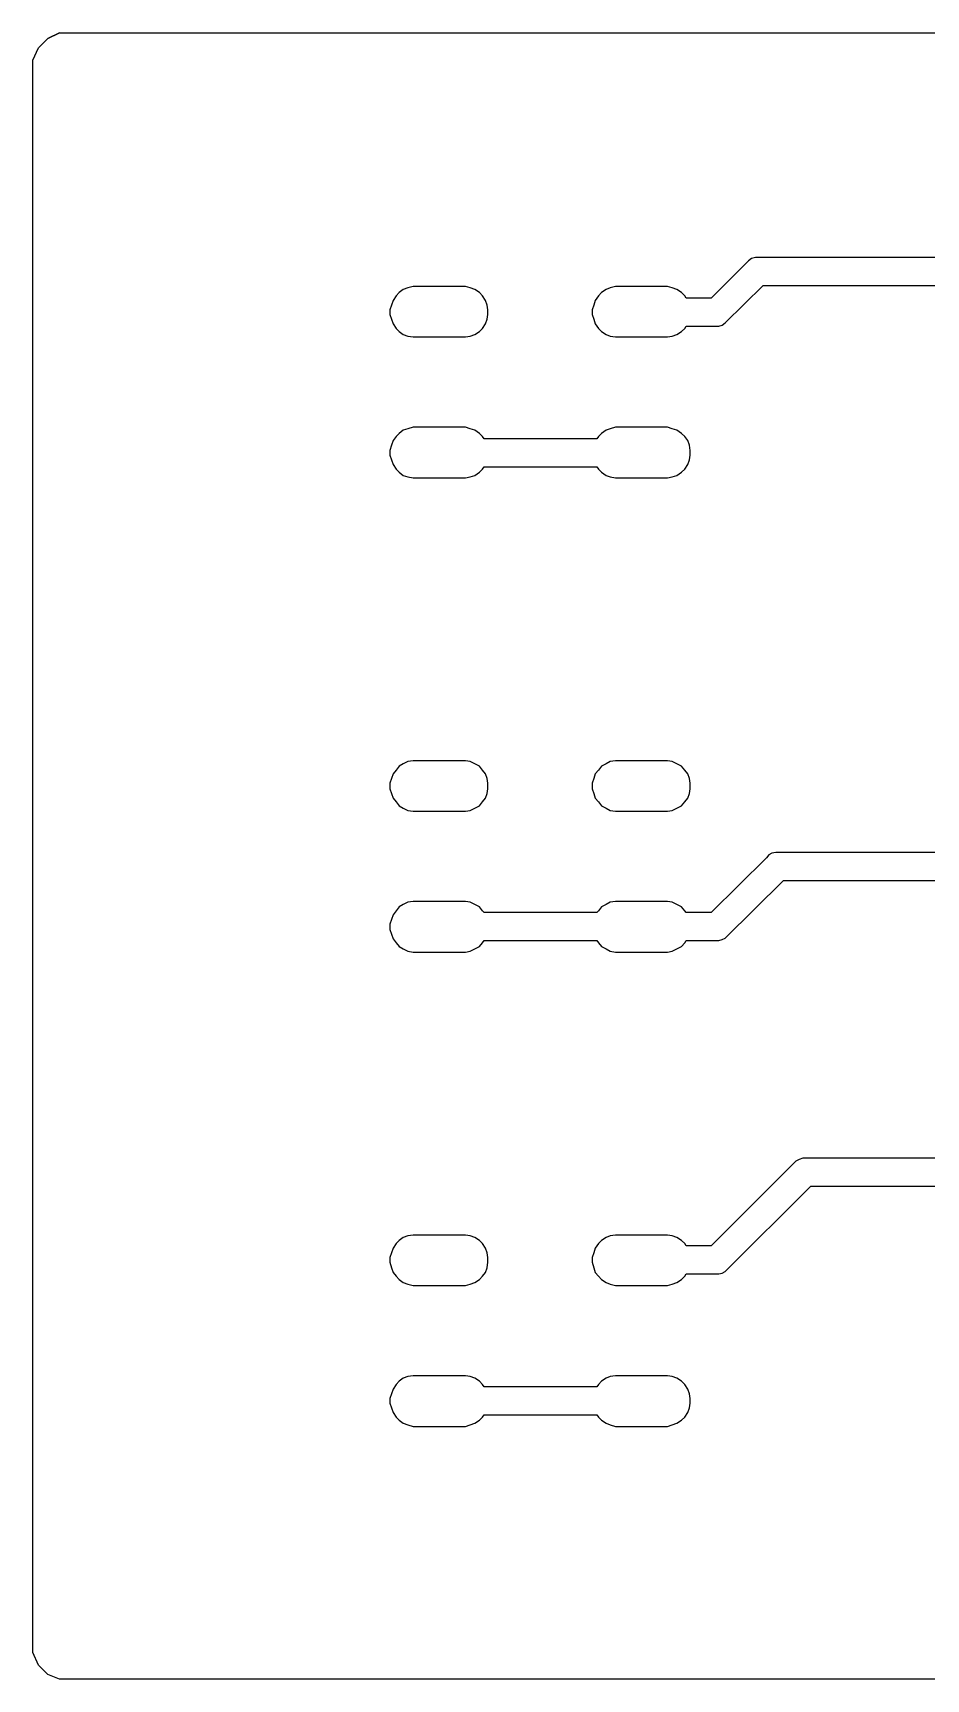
# Model space of a CAD drawing. Extents: x -4463 to -4217, y -2637 to -2584.
# Drawn here: x -4334.4 to -4305.6, y -2637 to -2583.8 of the extents above; entities that cross this region are included whole.
import ezdxf

# ---------------------------------------------------------------- set-up
doc = ezdxf.new("R2010")
doc.units = 0
doc.header["$MEASUREMENT"] = 0
doc.layers.add('OBRYS', color=7, linetype='Continuous')
doc.layers.add('SCIEZKI', color=3, linetype='Continuous')

msp = doc.modelspace()

# ---------------------------------------------------------------- linework, layer by layer
at = {"layer": 'OBRYS'}
for p, q in [((-4333.581, -2583.762), (-4333.958, -2583.938)), ((-4333.958, -2583.938), (-4333.581, -2583.762)), ((-4333.958, -2583.938), (-4333.581, -2583.762)), ((-4333.581, -2583.762), (-4333.958, -2583.938)), ((-4333.958, -2583.938), (-4333.581, -2583.762)), ((-4333.958, -2583.938), (-4333.581, -2583.762)), ((-4333.581, -2583.762), (-4218.213, -2583.762)), ((-4333.581, -2583.762), (-4218.213, -2583.762)), ((-4334.435, -2584.642), (-4334.259, -2584.24)), ((-4334.435, -2584.642), (-4334.259, -2584.24)), ((-4334.259, -2584.24), (-4333.958, -2583.938)), ((-4334.259, -2584.24), (-4333.958, -2583.938)), ((-4333.958, -2583.938), (-4333.958, -2583.938)), ((-4333.958, -2583.938), (-4333.958, -2583.938)), ((-4334.435, -2636.129), (-4334.435, -2584.642)), ((-4334.435, -2636.129), (-4334.435, -2584.642)), ((-4334.259, -2636.531), (-4334.435, -2636.129)), ((-4334.259, -2636.531), (-4334.435, -2636.129)), ((-4333.958, -2636.833), (-4334.259, -2636.531)), ((-4333.958, -2636.833), (-4334.259, -2636.531)), ((-4333.581, -2636.983), (-4333.958, -2636.833)), ((-4333.581, -2636.983), (-4333.958, -2636.833)), ((-4218.213, -2636.983), (-4333.581, -2636.983)), ((-4218.213, -2636.983), (-4333.581, -2636.983))]:
    msp.add_line(p, q, dxfattribs=at)
at = {"layer": 'SCIEZKI'}
for p, q in [((-4311.382, -2591.203), (-4312.513, -2592.335)), ((-4311.307, -2591.128), (-4311.382, -2591.203)), ((-4311.206, -2591.053), (-4311.307, -2591.128)), ((-4311.08, -2591.027), (-4311.206, -2591.053)), ((-4301.125, -2591.027), (-4311.08, -2591.027)), ((-4322.795, -2592.41), (-4322.846, -2592.561)), ((-4322.695, -2592.259), (-4322.795, -2592.41)), ((-4322.594, -2592.159), (-4322.695, -2592.259)), ((-4322.469, -2592.058), (-4322.594, -2592.159)), ((-4322.318, -2592.008), (-4322.469, -2592.058)), ((-4322.142, -2591.958), (-4322.318, -2592.008)), ((-4320.457, -2591.958), (-4322.142, -2591.958)), ((-4320.307, -2592.008), (-4320.457, -2591.958)), ((-4320.156, -2592.058), (-4320.307, -2592.008)), ((-4320.005, -2592.159), (-4320.156, -2592.058)), ((-4319.904, -2592.259), (-4320.005, -2592.159)), ((-4319.804, -2592.41), (-4319.904, -2592.259)), ((-4319.754, -2592.561), (-4319.804, -2592.41)), ((-4316.259, -2592.41), (-4316.309, -2592.561)), ((-4316.159, -2592.259), (-4316.259, -2592.41)), ((-4316.058, -2592.159), (-4316.159, -2592.259)), ((-4315.907, -2592.058), (-4316.058, -2592.159)), ((-4315.781, -2592.008), (-4315.907, -2592.058)), ((-4315.605, -2591.958), (-4315.781, -2592.008)), ((-4313.921, -2591.958), (-4315.605, -2591.958)), ((-4313.77, -2592.008), (-4313.921, -2591.958)), ((-4313.619, -2592.058), (-4313.77, -2592.008)), ((-4313.469, -2592.159), (-4313.619, -2592.058)), ((-4313.368, -2592.259), (-4313.469, -2592.159)), ((-4313.318, -2592.335), (-4313.368, -2592.259)), ((-4312.513, -2592.335), (-4313.318, -2592.335)), ((-4312.061, -2593.139), (-4310.829, -2591.933)), ((-4310.829, -2591.933), (-4301.376, -2591.933)), ((-4322.846, -2592.561), (-4322.896, -2592.712)), ((-4322.896, -2592.712), (-4322.896, -2592.863)), ((-4322.896, -2592.863), (-4322.846, -2593.014)), ((-4319.728, -2592.712), (-4319.754, -2592.561)), ((-4319.754, -2593.014), (-4319.728, -2592.863)), ((-4319.728, -2592.863), (-4319.728, -2592.712)), ((-4316.309, -2592.561), (-4316.36, -2592.712)), ((-4316.36, -2592.712), (-4316.36, -2592.863)), ((-4316.36, -2592.863), (-4316.309, -2593.014)), ((-4322.846, -2593.014), (-4322.795, -2593.164)), ((-4322.795, -2593.164), (-4322.695, -2593.315)), ((-4322.695, -2593.315), (-4322.594, -2593.416)), ((-4322.594, -2593.416), (-4322.469, -2593.516)), ((-4320.156, -2593.516), (-4320.005, -2593.416)), ((-4320.005, -2593.416), (-4319.904, -2593.315)), ((-4319.904, -2593.315), (-4319.804, -2593.164)), ((-4319.804, -2593.164), (-4319.754, -2593.014)), ((-4316.309, -2593.014), (-4316.259, -2593.164)), ((-4316.259, -2593.164), (-4316.159, -2593.315)), ((-4316.159, -2593.315), (-4316.058, -2593.416)), ((-4316.058, -2593.416), (-4315.907, -2593.516)), ((-4313.619, -2593.516), (-4313.469, -2593.416)), ((-4313.469, -2593.416), (-4313.368, -2593.315)), ((-4313.368, -2593.315), (-4313.318, -2593.24)), ((-4313.318, -2593.24), (-4312.262, -2593.24)), ((-4312.262, -2593.24), (-4312.161, -2593.215)), ((-4312.161, -2593.215), (-4312.061, -2593.139)), ((-4322.469, -2593.516), (-4322.318, -2593.567)), ((-4322.318, -2593.567), (-4322.142, -2593.592)), ((-4322.142, -2593.592), (-4322.142, -2593.592)), ((-4322.142, -2593.592), (-4320.457, -2593.592)), ((-4320.457, -2593.592), (-4320.307, -2593.567)), ((-4320.307, -2593.567), (-4320.156, -2593.516)), ((-4315.907, -2593.516), (-4315.781, -2593.567)), ((-4315.781, -2593.567), (-4315.605, -2593.592)), ((-4315.605, -2593.592), (-4315.605, -2593.592)), ((-4315.605, -2593.592), (-4313.921, -2593.592)), ((-4313.921, -2593.592), (-4313.77, -2593.567)), ((-4313.77, -2593.567), (-4313.619, -2593.516)), ((-4322.469, -2596.609), (-4322.594, -2596.709)), ((-4322.318, -2596.558), (-4322.469, -2596.609)), ((-4322.142, -2596.508), (-4322.318, -2596.558)), ((-4320.457, -2596.508), (-4322.142, -2596.508)), ((-4320.307, -2596.558), (-4320.457, -2596.508)), ((-4320.156, -2596.609), (-4320.307, -2596.558)), ((-4320.005, -2596.709), (-4320.156, -2596.609)), ((-4315.907, -2596.609), (-4316.058, -2596.709)), ((-4315.781, -2596.558), (-4315.907, -2596.609)), ((-4315.605, -2596.508), (-4315.781, -2596.558)), ((-4313.921, -2596.508), (-4315.605, -2596.508)), ((-4313.77, -2596.558), (-4313.921, -2596.508)), ((-4313.619, -2596.609), (-4313.77, -2596.558)), ((-4313.469, -2596.709), (-4313.619, -2596.609)), ((-4322.846, -2597.086), (-4322.896, -2597.262)), ((-4322.795, -2596.935), (-4322.846, -2597.086)), ((-4322.695, -2596.81), (-4322.795, -2596.935)), ((-4322.594, -2596.709), (-4322.695, -2596.81)), ((-4319.904, -2596.81), (-4320.005, -2596.709)), ((-4319.854, -2596.885), (-4319.904, -2596.81)), ((-4316.209, -2596.885), (-4319.854, -2596.885)), ((-4316.159, -2596.81), (-4316.209, -2596.885)), ((-4316.058, -2596.709), (-4316.159, -2596.81)), ((-4313.368, -2596.81), (-4313.469, -2596.709)), ((-4313.267, -2596.935), (-4313.368, -2596.81)), ((-4313.217, -2597.086), (-4313.267, -2596.935)), ((-4313.192, -2597.262), (-4313.217, -2597.086)), ((-4322.896, -2597.262), (-4322.896, -2597.413)), ((-4322.896, -2597.413), (-4322.846, -2597.564)), ((-4322.846, -2597.564), (-4322.795, -2597.715)), ((-4322.795, -2597.715), (-4322.695, -2597.866)), ((-4313.368, -2597.866), (-4313.267, -2597.715)), ((-4313.267, -2597.715), (-4313.217, -2597.564)), ((-4313.217, -2597.564), (-4313.192, -2597.413)), ((-4313.192, -2597.413), (-4313.192, -2597.262)), ((-4322.695, -2597.866), (-4322.594, -2597.966)), ((-4322.594, -2597.966), (-4322.469, -2598.067)), ((-4322.469, -2598.067), (-4322.318, -2598.117)), ((-4322.318, -2598.117), (-4322.142, -2598.142)), ((-4322.142, -2598.142), (-4322.142, -2598.142)), ((-4322.142, -2598.142), (-4320.457, -2598.142)), ((-4320.457, -2598.142), (-4320.307, -2598.117)), ((-4320.307, -2598.117), (-4320.156, -2598.067)), ((-4320.156, -2598.067), (-4320.005, -2597.966)), ((-4320.005, -2597.966), (-4319.904, -2597.866)), ((-4319.904, -2597.866), (-4319.854, -2597.79)), ((-4319.854, -2597.79), (-4316.209, -2597.79)), ((-4316.209, -2597.79), (-4316.159, -2597.866)), ((-4316.159, -2597.866), (-4316.058, -2597.966)), ((-4316.058, -2597.966), (-4315.907, -2598.067)), ((-4315.907, -2598.067), (-4315.781, -2598.117)), ((-4315.781, -2598.117), (-4315.605, -2598.142)), ((-4315.605, -2598.142), (-4313.921, -2598.142)), ((-4313.921, -2598.142), (-4313.77, -2598.117)), ((-4313.77, -2598.117), (-4313.619, -2598.067)), ((-4313.619, -2598.067), (-4313.469, -2597.966)), ((-4313.469, -2597.966), (-4313.368, -2597.866)), ((-4322.142, -2607.293), (-4322.318, -2607.318)), ((-4320.457, -2607.293), (-4322.142, -2607.293)), ((-4320.307, -2607.318), (-4320.457, -2607.293)), ((-4315.605, -2607.293), (-4315.781, -2607.318)), ((-4313.921, -2607.293), (-4315.605, -2607.293)), ((-4313.77, -2607.318), (-4313.921, -2607.293)), ((-4322.795, -2607.72), (-4322.846, -2607.871)), ((-4322.695, -2607.595), (-4322.795, -2607.72)), ((-4322.594, -2607.469), (-4322.695, -2607.595)), ((-4322.469, -2607.394), (-4322.594, -2607.469)), ((-4322.318, -2607.318), (-4322.469, -2607.394)), ((-4320.156, -2607.394), (-4320.307, -2607.318)), ((-4320.005, -2607.469), (-4320.156, -2607.394)), ((-4319.904, -2607.595), (-4320.005, -2607.469)), ((-4319.804, -2607.72), (-4319.904, -2607.595)), ((-4319.754, -2607.871), (-4319.804, -2607.72)), ((-4316.259, -2607.72), (-4316.309, -2607.871)), ((-4316.159, -2607.595), (-4316.259, -2607.72)), ((-4316.058, -2607.469), (-4316.159, -2607.595)), ((-4315.907, -2607.394), (-4316.058, -2607.469)), ((-4315.781, -2607.318), (-4315.907, -2607.394)), ((-4313.619, -2607.394), (-4313.77, -2607.318)), ((-4313.469, -2607.469), (-4313.619, -2607.394)), ((-4313.368, -2607.595), (-4313.469, -2607.469)), ((-4313.267, -2607.72), (-4313.368, -2607.595)), ((-4313.217, -2607.871), (-4313.267, -2607.72)), ((-4322.846, -2607.871), (-4322.896, -2608.022)), ((-4322.896, -2608.022), (-4322.896, -2608.198)), ((-4322.896, -2608.198), (-4322.846, -2608.349)), ((-4322.846, -2608.349), (-4322.795, -2608.5)), ((-4319.804, -2608.5), (-4319.754, -2608.349)), ((-4319.728, -2608.022), (-4319.754, -2607.871)), ((-4319.754, -2608.349), (-4319.728, -2608.198)), ((-4319.728, -2608.198), (-4319.728, -2608.022)), ((-4316.309, -2607.871), (-4316.36, -2608.022)), ((-4316.36, -2608.022), (-4316.36, -2608.198)), ((-4316.36, -2608.198), (-4316.309, -2608.349)), ((-4316.309, -2608.349), (-4316.259, -2608.5)), ((-4313.267, -2608.5), (-4313.217, -2608.349)), ((-4313.192, -2608.022), (-4313.217, -2607.871)), ((-4313.217, -2608.349), (-4313.192, -2608.198)), ((-4313.192, -2608.198), (-4313.192, -2608.022)), ((-4322.795, -2608.5), (-4322.695, -2608.625)), ((-4322.695, -2608.625), (-4322.594, -2608.751)), ((-4322.594, -2608.751), (-4322.469, -2608.827)), ((-4322.469, -2608.827), (-4322.318, -2608.902)), ((-4322.318, -2608.902), (-4322.142, -2608.927)), ((-4320.457, -2608.927), (-4320.307, -2608.902)), ((-4320.307, -2608.902), (-4320.156, -2608.827)), ((-4320.156, -2608.827), (-4320.005, -2608.751)), ((-4320.005, -2608.751), (-4319.904, -2608.625)), ((-4319.904, -2608.625), (-4319.804, -2608.5)), ((-4316.259, -2608.5), (-4316.159, -2608.625)), ((-4316.159, -2608.625), (-4316.058, -2608.751)), ((-4316.058, -2608.751), (-4315.907, -2608.827)), ((-4315.907, -2608.827), (-4315.781, -2608.902)), ((-4315.781, -2608.902), (-4315.605, -2608.927)), ((-4313.921, -2608.927), (-4313.77, -2608.902)), ((-4313.77, -2608.902), (-4313.619, -2608.827)), ((-4313.619, -2608.827), (-4313.469, -2608.751)), ((-4313.469, -2608.751), (-4313.368, -2608.625)), ((-4313.368, -2608.625), (-4313.267, -2608.5)), ((-4322.142, -2608.927), (-4322.142, -2608.927)), ((-4322.142, -2608.927), (-4320.457, -2608.927)), ((-4315.605, -2608.927), (-4315.605, -2608.927)), ((-4315.605, -2608.927), (-4313.921, -2608.927)), ((-4310.728, -2610.436), (-4312.513, -2612.195)), ((-4310.653, -2610.335), (-4310.728, -2610.436)), ((-4310.552, -2610.285), (-4310.653, -2610.335)), ((-4310.427, -2610.26), (-4310.552, -2610.285)), ((-4279.831, -2610.26), (-4310.427, -2610.26)), ((-4312.061, -2613.025), (-4310.175, -2611.165)), ((-4310.175, -2611.165), (-4279.831, -2611.165)), ((-4322.594, -2612.019), (-4322.695, -2612.145)), ((-4322.469, -2611.944), (-4322.594, -2612.019)), ((-4322.318, -2611.869), (-4322.469, -2611.944)), ((-4322.142, -2611.843), (-4322.318, -2611.869)), ((-4320.457, -2611.843), (-4322.142, -2611.843)), ((-4320.307, -2611.869), (-4320.457, -2611.843)), ((-4320.156, -2611.944), (-4320.307, -2611.869)), ((-4320.005, -2612.019), (-4320.156, -2611.944)), ((-4319.904, -2612.145), (-4320.005, -2612.019)), ((-4316.058, -2612.019), (-4316.159, -2612.145)), ((-4315.907, -2611.944), (-4316.058, -2612.019)), ((-4315.781, -2611.869), (-4315.907, -2611.944)), ((-4315.605, -2611.843), (-4315.781, -2611.869)), ((-4313.921, -2611.843), (-4315.605, -2611.843)), ((-4313.77, -2611.869), (-4313.921, -2611.843)), ((-4313.619, -2611.944), (-4313.77, -2611.869)), ((-4313.469, -2612.019), (-4313.619, -2611.944)), ((-4313.368, -2612.145), (-4313.469, -2612.019)), ((-4322.846, -2612.422), (-4322.896, -2612.572)), ((-4322.896, -2612.572), (-4322.896, -2612.748)), ((-4322.795, -2612.271), (-4322.846, -2612.422)), ((-4322.695, -2612.145), (-4322.795, -2612.271)), ((-4319.854, -2612.195), (-4319.904, -2612.145)), ((-4316.209, -2612.195), (-4319.854, -2612.195)), ((-4316.159, -2612.145), (-4316.209, -2612.195)), ((-4313.318, -2612.195), (-4313.368, -2612.145)), ((-4312.513, -2612.195), (-4313.318, -2612.195)), ((-4322.896, -2612.748), (-4322.846, -2612.899)), ((-4322.846, -2612.899), (-4322.795, -2613.05)), ((-4322.795, -2613.05), (-4322.695, -2613.176)), ((-4319.904, -2613.176), (-4319.854, -2613.1)), ((-4319.854, -2613.1), (-4316.209, -2613.1)), ((-4316.209, -2613.1), (-4316.159, -2613.176)), ((-4313.368, -2613.176), (-4313.318, -2613.1)), ((-4313.318, -2613.1), (-4312.262, -2613.1)), ((-4312.262, -2613.1), (-4312.161, -2613.075)), ((-4312.161, -2613.075), (-4312.061, -2613.025)), ((-4322.695, -2613.176), (-4322.594, -2613.302)), ((-4322.594, -2613.302), (-4322.469, -2613.377)), ((-4322.469, -2613.377), (-4322.318, -2613.452)), ((-4322.318, -2613.452), (-4322.142, -2613.478)), ((-4322.142, -2613.478), (-4322.142, -2613.478)), ((-4322.142, -2613.478), (-4320.457, -2613.478)), ((-4320.457, -2613.478), (-4320.307, -2613.452)), ((-4320.307, -2613.452), (-4320.156, -2613.377)), ((-4320.156, -2613.377), (-4320.005, -2613.302)), ((-4320.005, -2613.302), (-4319.904, -2613.176)), ((-4316.159, -2613.176), (-4316.058, -2613.302)), ((-4316.058, -2613.302), (-4315.907, -2613.377)), ((-4315.907, -2613.377), (-4315.781, -2613.452)), ((-4315.781, -2613.452), (-4315.605, -2613.478)), ((-4315.605, -2613.478), (-4313.921, -2613.478)), ((-4313.921, -2613.478), (-4313.77, -2613.452)), ((-4313.77, -2613.452), (-4313.619, -2613.377)), ((-4313.619, -2613.377), (-4313.469, -2613.302)), ((-4313.469, -2613.302), (-4313.368, -2613.176)), ((-4309.848, -2620.316), (-4312.513, -2622.98)), ((-4309.773, -2620.24), (-4309.848, -2620.316)), ((-4309.672, -2620.19), (-4309.773, -2620.24)), ((-4309.547, -2620.14), (-4309.672, -2620.19)), ((-4297.027, -2620.14), (-4309.547, -2620.14)), ((-4312.061, -2623.81), (-4309.295, -2621.045)), ((-4309.295, -2621.045), (-4297.027, -2621.045)), ((-4322.469, -2622.704), (-4322.594, -2622.804)), ((-4322.318, -2622.654), (-4322.469, -2622.704)), ((-4322.142, -2622.628), (-4322.318, -2622.654)), ((-4320.457, -2622.628), (-4322.142, -2622.628)), ((-4320.307, -2622.654), (-4320.457, -2622.628)), ((-4320.156, -2622.704), (-4320.307, -2622.654)), ((-4320.005, -2622.804), (-4320.156, -2622.704)), ((-4315.907, -2622.704), (-4316.058, -2622.804)), ((-4315.781, -2622.654), (-4315.907, -2622.704)), ((-4315.605, -2622.628), (-4315.781, -2622.654)), ((-4313.921, -2622.628), (-4315.605, -2622.628)), ((-4313.77, -2622.654), (-4313.921, -2622.628)), ((-4313.619, -2622.704), (-4313.77, -2622.654)), ((-4313.469, -2622.804), (-4313.619, -2622.704)), ((-4322.846, -2623.207), (-4322.896, -2623.358)), ((-4322.795, -2623.056), (-4322.846, -2623.207)), ((-4322.695, -2622.905), (-4322.795, -2623.056)), ((-4322.594, -2622.804), (-4322.695, -2622.905)), ((-4319.904, -2622.905), (-4320.005, -2622.804)), ((-4319.804, -2623.056), (-4319.904, -2622.905)), ((-4319.754, -2623.207), (-4319.804, -2623.056)), ((-4319.728, -2623.358), (-4319.754, -2623.207)), ((-4316.309, -2623.207), (-4316.36, -2623.358)), ((-4316.259, -2623.056), (-4316.309, -2623.207)), ((-4316.159, -2622.905), (-4316.259, -2623.056)), ((-4316.058, -2622.804), (-4316.159, -2622.905)), ((-4313.368, -2622.905), (-4313.469, -2622.804)), ((-4313.318, -2622.98), (-4313.368, -2622.905)), ((-4312.513, -2622.98), (-4313.318, -2622.98)), ((-4322.896, -2623.358), (-4322.896, -2623.508)), ((-4322.896, -2623.508), (-4322.846, -2623.684)), ((-4322.846, -2623.684), (-4322.795, -2623.835)), ((-4319.804, -2623.835), (-4319.754, -2623.684)), ((-4319.754, -2623.684), (-4319.728, -2623.508)), ((-4319.728, -2623.508), (-4319.728, -2623.358)), ((-4316.36, -2623.358), (-4316.36, -2623.508)), ((-4316.36, -2623.508), (-4316.309, -2623.684)), ((-4316.309, -2623.684), (-4316.259, -2623.835)), ((-4312.161, -2623.86), (-4312.061, -2623.81)), ((-4322.795, -2623.835), (-4322.695, -2623.961)), ((-4322.695, -2623.961), (-4322.594, -2624.061)), ((-4322.594, -2624.061), (-4322.469, -2624.162)), ((-4322.469, -2624.162), (-4322.318, -2624.212)), ((-4322.318, -2624.212), (-4322.142, -2624.263)), ((-4322.142, -2624.263), (-4322.142, -2624.263)), ((-4322.142, -2624.263), (-4320.457, -2624.263)), ((-4320.457, -2624.263), (-4320.307, -2624.212)), ((-4320.307, -2624.212), (-4320.156, -2624.162)), ((-4320.156, -2624.162), (-4320.005, -2624.061)), ((-4320.005, -2624.061), (-4319.904, -2623.961)), ((-4319.904, -2623.961), (-4319.804, -2623.835)), ((-4316.259, -2623.835), (-4316.159, -2623.961)), ((-4316.159, -2623.961), (-4316.058, -2624.061)), ((-4316.058, -2624.061), (-4315.907, -2624.162)), ((-4315.907, -2624.162), (-4315.781, -2624.212)), ((-4315.781, -2624.212), (-4315.605, -2624.263)), ((-4315.605, -2624.263), (-4313.921, -2624.263)), ((-4313.921, -2624.263), (-4313.77, -2624.212)), ((-4313.77, -2624.212), (-4313.619, -2624.162)), ((-4313.619, -2624.162), (-4313.469, -2624.061)), ((-4313.469, -2624.061), (-4313.368, -2623.961)), ((-4313.368, -2623.961), (-4313.318, -2623.885)), ((-4313.318, -2623.885), (-4312.262, -2623.885)), ((-4312.262, -2623.885), (-4312.161, -2623.86)), ((-4322.695, -2627.455), (-4322.795, -2627.606)), ((-4322.594, -2627.355), (-4322.695, -2627.455)), ((-4322.469, -2627.254), (-4322.594, -2627.355)), ((-4322.318, -2627.204), (-4322.469, -2627.254)), ((-4322.142, -2627.179), (-4322.318, -2627.204)), ((-4320.457, -2627.179), (-4322.142, -2627.179)), ((-4320.307, -2627.204), (-4320.457, -2627.179)), ((-4320.156, -2627.254), (-4320.307, -2627.204)), ((-4320.005, -2627.355), (-4320.156, -2627.254)), ((-4319.904, -2627.455), (-4320.005, -2627.355)), ((-4319.854, -2627.531), (-4319.904, -2627.455)), ((-4316.209, -2627.531), (-4319.854, -2627.531)), ((-4316.159, -2627.455), (-4316.209, -2627.531)), ((-4316.058, -2627.355), (-4316.159, -2627.455)), ((-4315.907, -2627.254), (-4316.058, -2627.355)), ((-4315.781, -2627.204), (-4315.907, -2627.254)), ((-4315.605, -2627.179), (-4315.781, -2627.204)), ((-4313.921, -2627.179), (-4315.605, -2627.179)), ((-4313.77, -2627.204), (-4313.921, -2627.179)), ((-4313.619, -2627.254), (-4313.77, -2627.204)), ((-4313.469, -2627.355), (-4313.619, -2627.254)), ((-4313.368, -2627.455), (-4313.469, -2627.355)), ((-4313.267, -2627.606), (-4313.368, -2627.455)), ((-4322.846, -2627.757), (-4322.896, -2627.908)), ((-4322.896, -2627.908), (-4322.896, -2628.059)), ((-4322.896, -2628.059), (-4322.846, -2628.21)), ((-4322.795, -2627.606), (-4322.846, -2627.757)), ((-4313.217, -2627.757), (-4313.267, -2627.606)), ((-4313.192, -2627.908), (-4313.217, -2627.757)), ((-4313.217, -2628.21), (-4313.192, -2628.059)), ((-4313.192, -2628.059), (-4313.192, -2627.908)), ((-4322.846, -2628.21), (-4322.795, -2628.36)), ((-4322.795, -2628.36), (-4322.695, -2628.511)), ((-4322.695, -2628.511), (-4322.594, -2628.612)), ((-4320.005, -2628.612), (-4319.904, -2628.511)), ((-4319.904, -2628.511), (-4319.854, -2628.436)), ((-4319.854, -2628.436), (-4316.209, -2628.436)), ((-4316.209, -2628.436), (-4316.159, -2628.511)), ((-4316.159, -2628.511), (-4316.058, -2628.612)), ((-4313.469, -2628.612), (-4313.368, -2628.511)), ((-4313.368, -2628.511), (-4313.267, -2628.36)), ((-4313.267, -2628.36), (-4313.217, -2628.21)), ((-4322.594, -2628.612), (-4322.469, -2628.712)), ((-4322.469, -2628.712), (-4322.318, -2628.763)), ((-4322.318, -2628.763), (-4322.142, -2628.813)), ((-4322.142, -2628.813), (-4322.142, -2628.813)), ((-4322.142, -2628.813), (-4320.457, -2628.813)), ((-4320.457, -2628.813), (-4320.307, -2628.763)), ((-4320.307, -2628.763), (-4320.156, -2628.712)), ((-4320.156, -2628.712), (-4320.005, -2628.612)), ((-4316.058, -2628.612), (-4315.907, -2628.712)), ((-4315.907, -2628.712), (-4315.781, -2628.763)), ((-4315.781, -2628.763), (-4315.605, -2628.813)), ((-4315.605, -2628.813), (-4313.921, -2628.813)), ((-4313.921, -2628.813), (-4313.77, -2628.763)), ((-4313.77, -2628.763), (-4313.619, -2628.712)), ((-4313.619, -2628.712), (-4313.469, -2628.612))]:
    msp.add_line(p, q, dxfattribs=at)

doc.saveas('drawing.dxf')
